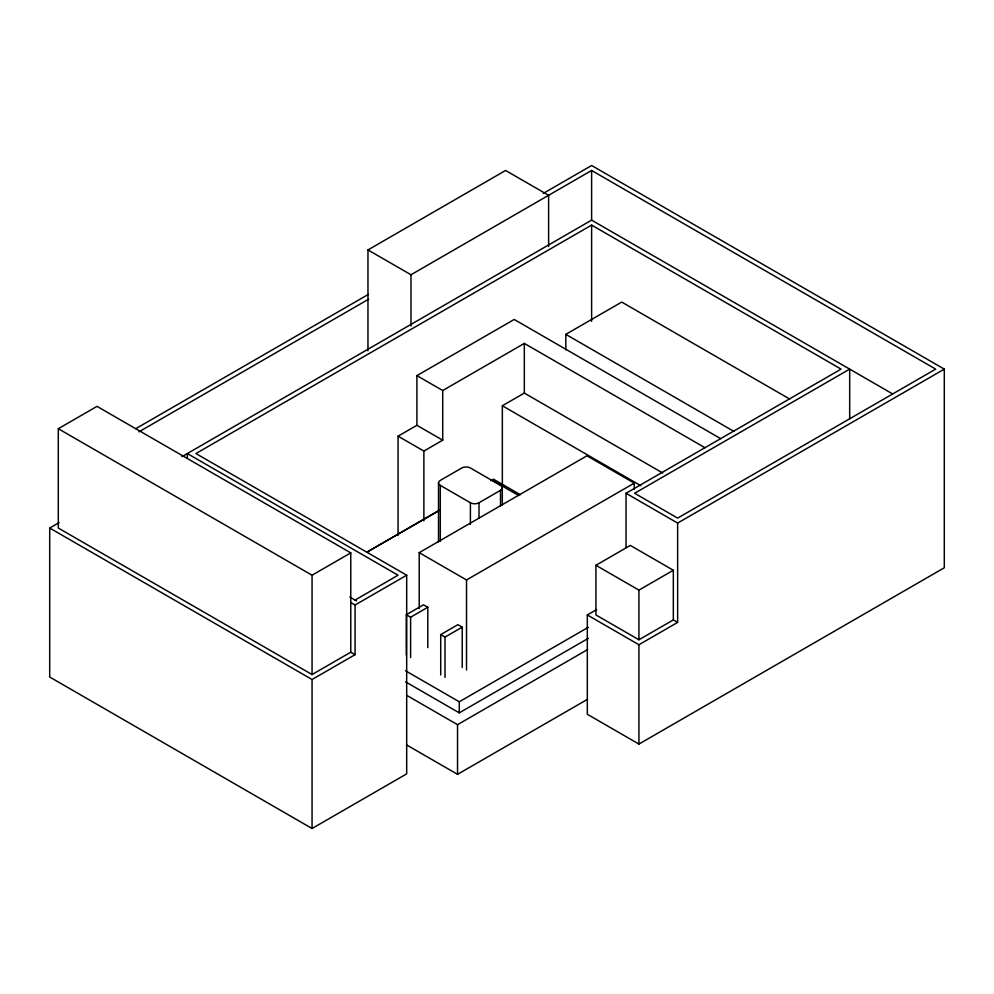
<?xml version="1.0" encoding="UTF-8"?>
<svg xmlns="http://www.w3.org/2000/svg" width="994" height="994" viewBox="0 0 994 994"><rect width="100%" height="100%" fill="white"/><g stroke="black" fill="none" stroke-linecap="round" stroke-linejoin="round"><path stroke-width="1.49" d="M502.293 504.927L502.293 487.855M58.298 428.712L97.014 406.36L350.77 552.863L350.77 652.201L312.054 674.541L58.298 528.038L58.298 428.712L312.054 575.215L350.77 552.863M367.966 350.807L367.966 249.929L505.598 170.471L548.613 195.296L548.613 246.512M135.743 428.7L368.389 294.386M543.209 193.445L591.616 165.501L944.3 369.122L944.3 567.773L638.931 744.071L587.317 714.276L587.317 614.951L596.661 609.558M138.924 431.831L368.625 299.206M367.966 249.929L410.982 274.754L591.616 170.471L935.702 369.122L677.635 518.11L634.632 493.272L849.684 369.122L849.684 418.785M626.034 547.595L626.034 493.272L841.073 369.122L591.616 225.091L195.93 453.55L406.683 575.215L406.683 773.866L312.054 828.499L49.7 677.026L49.7 528.038L59.106 522.608M181.914 456.668L591.616 220.134L892.687 393.947M704.883 447.66L524.323 343.415L442.715 390.53L442.715 440.193L416.908 425.295L416.908 375.633L514.209 319.459L720.575 438.602M565.81 349.876L565.81 334.357L621.722 302.077L789.733 399.066M398.072 535.493L398.072 436.167L416.908 425.295M398.072 436.167L423.879 451.065L442.715 440.193M502.343 484.91L502.343 405.763L524.323 393.077L662.749 473.007M366.749 552.142L439.336 510.233M367.482 551.943L438.528 510.928M490.8 480.736L493.484 479.195L520.334 494.689M440.292 485.37L470.398 502.753A6.088 3.516 0 0 0 479.009 502.753L500.516 490.34A6.088 3.516 0 0 0 500.516 485.37L470.398 467.988A6.088 3.516 0 0 0 461.8 467.988L440.292 480.4A6.088 3.516 0 0 0 440.292 485.37L440.292 541.245M419.207 608.527L419.207 552.652L586.945 455.811L634.259 483.121L634.259 489.334M355.069 600.053L398.072 575.215L187.332 453.55L187.332 458.197M350.77 602.538L355.069 605.011L406.683 575.215M406.31 655.083L406.31 614.727L423.506 604.799L427.805 607.284L427.805 647.628M419.207 552.652L466.521 579.962L634.259 483.121M406.31 614.727L410.609 617.212L427.805 607.284M49.7 528.038L312.054 679.511L355.069 654.673L355.069 605.011M440.715 674.951L440.715 634.594L457.911 624.667L462.222 627.152L462.222 667.496M440.715 634.594L445.014 637.079L462.222 627.152M595.928 565.288L630.333 545.42L673.336 570.258L673.336 619.921L638.931 639.776L595.928 614.951L595.928 565.288L638.931 590.113L673.336 570.258M626.034 493.272L677.635 523.068L944.3 369.122M405.564 670.788L459.265 701.789L588.311 627.289M405.564 681.847L459.265 712.847L588.311 638.347M406.534 695.228L457.538 724.676L587.566 649.604M587.317 614.951L638.931 644.746L677.635 622.393L677.635 523.068M406.534 744.891L457.538 774.338L587.566 699.267M565.81 334.357L733.821 431.346M502.343 405.763L640.782 485.693M416.908 375.633L442.715 390.53M491.757 479.965L518.607 495.472M673.336 619.921L677.635 622.393M349.813 597.021L356.523 600.885M350.77 652.201L355.069 654.673M638.931 590.113L638.931 639.776M638.931 644.746L638.931 744.071M591.616 170.471L591.616 220.134M591.616 225.091L591.616 321.323M524.323 343.415L524.323 393.077M500.516 490.34L500.516 505.859M479.009 502.753L479.009 518.272M470.398 502.753L470.398 524.484M466.521 579.962L466.521 669.981M459.265 701.789L459.265 712.847M457.538 724.676L457.538 774.338M445.014 637.079L445.014 677.436M438.516 482.885L438.516 541.867M423.879 451.065L423.879 520.906M410.982 274.754L410.982 325.97M410.609 617.212L410.609 657.568M312.054 575.215L312.054 674.541M312.054 679.511L312.054 828.499"/></g></svg>
